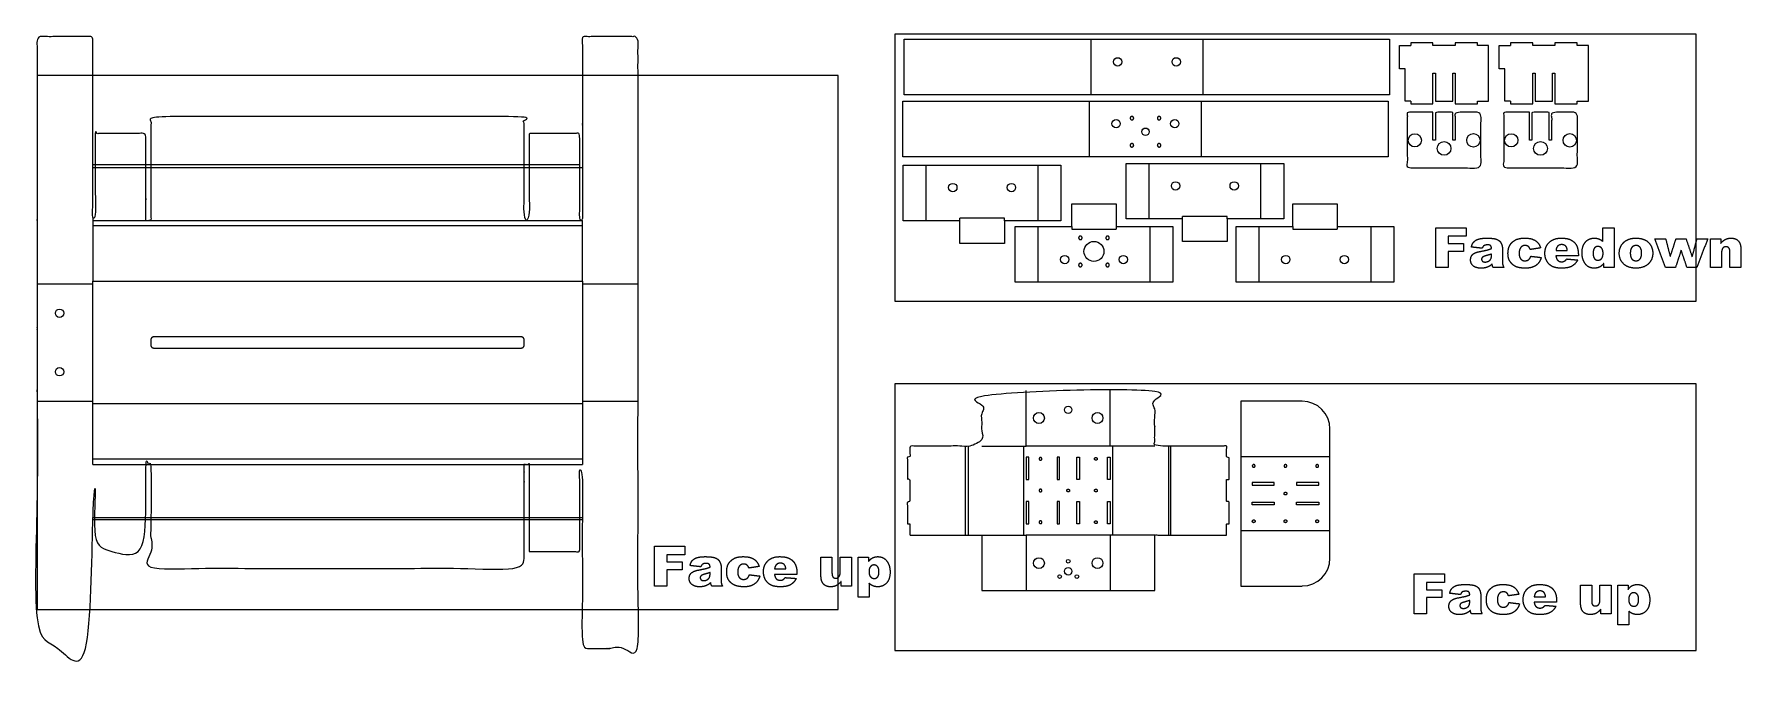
# Model space of a CAD drawing. Header units: inches. Extents: x 109 to 2057, y -749 to -20.
import ezdxf

# ---------------------------------------------------------------- set-up
doc = ezdxf.new("R2010")
doc.units = ezdxf.units.IN
doc.header["$MEASUREMENT"] = 0
for name, color, linetype, true_color in [('Cut', 5, 'Continuous', 0x0000ff), ('Default', 18, 'Continuous', 0x000000), ('Score', 1, 'Continuous', 0xff0000)]:
    doc.layers.add(name, color=color, linetype=linetype, true_color=true_color)

msp = doc.modelspace()

# ---------------------------------------------------------------- linework, layer by layer
at = {"layer": 'Cut'}
for p, q in [((176, -229.5), (176, -232.4)), ((176, -232.4), (176, -301.8)), ((734.8, -301.8), (734.8, -232.4)), ((1165.6, -232.6), (1165.6, -229.6)), ((1216.4, -232.6), (1216.4, -229.6)), ((1419.9, -230.6), (1419.9, -227.7)), ((1470.7, -230.6), (1470.7, -227.7)), ((1293.3, -239.2), (1293.3, -242.1)), ((1344.1, -239.2), (1344.1, -242.1)), ((1545.6, -239.2), (1545.6, -242.1)), ((1596.4, -239.2), (1596.4, -242.1)), ((242.4, -368.5), (242.4, -374.8)), ((665, -365.3), (245.7, -365.3)), ((668.3, -374.8), (668.3, -368.5)), ((245.7, -378), (665, -378)), ((176, -510.8), (176, -441.5)), ((734.8, -441.5), (734.8, -510.8)), ((1556.3, -438.7), (1486.4, -438.7)), ((1588, -502.2), (1588, -470.4)), ((1190.6, -489.9), (1241.4, -489.9)), ((1241.4, -502.6), (1241.4, -528)), ((1244.3, -502.6), (1241.4, -502.6)), ((1244.3, -528), (1244.3, -502.6)), ((1279.5, -502.6), (1276.6, -502.6)), ((1276.6, -502.6), (1276.6, -528)), ((1279.5, -528), (1279.5, -502.6)), ((1299.1, -502.6), (1302, -502.6)), ((1299.1, -528), (1299.1, -502.6)), ((1302, -502.6), (1302, -528)), ((1334.3, -528), (1334.3, -502.6)), ((1334.3, -502.6), (1337.2, -502.6)), ((1388, -489.9), (1337.2, -489.9)), ((1337.2, -502.6), (1337.2, -528)), ((1588, -586.3), (1588, -502.2)), ((1241.4, -528), (1244.3, -528)), ((1276.6, -528), (1279.5, -528)), ((1302, -528), (1299.1, -528)), ((1337.2, -528), (1334.3, -528)), ((1499.1, -531.5), (1499.1, -534.4)), ((1524.5, -531.5), (1499.1, -531.5)), ((1499.1, -534.4), (1524.5, -534.4)), ((1524.5, -534.4), (1524.5, -531.5)), ((1549.9, -531.5), (1549.9, -534.4)), ((1575.3, -531.5), (1549.9, -531.5)), ((1549.9, -534.4), (1575.3, -534.4)), ((1575.3, -534.4), (1575.3, -531.5)), ((1241.4, -553.4), (1241.4, -578.8)), ((1244.3, -553.4), (1241.4, -553.4)), ((1244.3, -578.8), (1244.3, -553.4)), ((1244.3, -578.8), (1244.3, -553.4)), ((1279.5, -553.4), (1276.6, -553.4)), ((1276.6, -553.4), (1276.6, -578.8)), ((1279.5, -578.8), (1279.5, -553.4)), ((1299.1, -553.4), (1302, -553.4)), ((1299.1, -578.8), (1299.1, -553.4)), ((1302, -553.4), (1302, -578.8)), ((1334.3, -578.8), (1334.3, -553.4)), ((1334.3, -553.4), (1337.2, -553.4)), ((1337.2, -553.4), (1337.2, -578.8)), ((1499.1, -554), (1524.5, -554)), ((1499.1, -556.9), (1499.1, -554)), ((1524.5, -556.9), (1499.1, -556.9)), ((1524.5, -554), (1524.5, -556.9)), ((1549.9, -554), (1575.3, -554)), ((1549.9, -556.9), (1549.9, -554)), ((1575.3, -556.9), (1549.9, -556.9)), ((1575.3, -554), (1575.3, -556.9)), ((1241.4, -578.8), (1244.3, -578.8)), ((1276.6, -578.8), (1279.5, -578.8)), ((1302, -578.8), (1299.1, -578.8)), ((1337.2, -578.8), (1334.3, -578.8)), ((1190.6, -591.5), (1241.4, -591.5)), ((1388, -591.5), (1337.2, -591.5)), ((1588, -618), (1588, -586.3)), ((1486.4, -649.8), (1556.3, -649.8))]:
    msp.add_line(p, q, dxfattribs=at)
for points in [[(1102.2, -89), (1102.2, -25.5), (1315.1, -25.5)], [(1315.1, -25.5), (1443.2, -25.5)], [(1443.2, -25.5), (1656.1, -25.5), (1656.1, -89)], [(1667.5, -59.3), (1667.5, -32.6)], [(1667.5, -32.6), (1680.2, -32.6)], [(1680.2, -29.6), (1680.2, -32.6)], [(1705.6, -29.6), (1680.2, -29.6)], [(1705.6, -32.6), (1705.6, -29.6)], [(1731, -32.6), (1705.6, -32.6)], [(1731, -29.6), (1731, -32.6)], [(1756.4, -29.6), (1731, -29.6)], [(1756.4, -32.6), (1756.4, -29.6)], [(1769.1, -32.6), (1756.4, -32.6)], [(1769.1, -96.1), (1769.1, -32.6)], [(1781.3, -59.3), (1781.3, -32.6)], [(1781.3, -32.6), (1794, -32.6)], [(1794, -29.6), (1794, -32.6)], [(1819.4, -29.6), (1794, -29.6)], [(1819.4, -32.6), (1819.4, -29.6)], [(1844.8, -32.6), (1819.4, -32.6)], [(1844.8, -29.6), (1844.8, -32.6)], [(1870.2, -29.6), (1844.8, -29.6)], [(1870.2, -32.6), (1870.2, -29.6)], [(1882.9, -32.6), (1870.2, -32.6)], [(1882.9, -96.1), (1882.9, -32.6)], [(1673.8, -96.1), (1673.8, -59.3), (1667.5, -59.3)], [(1705.6, -96.1), (1705.6, -64.3)], [(1705.6, -64.3), (1708.5, -64.3)], [(1708.5, -64.3), (1708.5, -96.1)], [(1728.1, -64.3), (1731, -64.3)], [(1728.1, -96.1), (1728.1, -64.3)], [(1731, -64.3), (1731, -96.1)], [(1787.7, -96.1), (1787.7, -59.3), (1781.3, -59.3)], [(1819.4, -96.1), (1819.4, -64.3)], [(1819.4, -64.3), (1822.3, -64.3)], [(1822.3, -64.3), (1822.3, -96.1)], [(1841.9, -64.3), (1844.8, -64.3)], [(1841.9, -96.1), (1841.9, -64.3)], [(1844.8, -64.3), (1844.8, -96.1)], [(1100.5, -159.6), (1100.5, -96.1), (1313.5, -96.1)], [(1315.1, -89), (1102.2, -89)], [(1313.5, -96.1), (1441.5, -96.1)], [(1443.2, -89), (1315.1, -89)], [(1441.5, -96.1), (1654.5, -96.1), (1654.5, -159.6)], [(1656.1, -89), (1443.2, -89)], [(1680.2, -96.1), (1673.8, -96.1)], [(1680.2, -96.1), (1680.2, -99)], [(1705.6, -99), (1705.6, -96.1)], [(1708.5, -96.1), (1728.1, -96.1)], [(1731, -96.1), (1731, -99)], [(1756.4, -96.1), (1769.1, -96.1)], [(1756.4, -99), (1756.4, -96.1)], [(1794, -96.1), (1787.7, -96.1)], [(1794, -96.1), (1794, -99)], [(1819.4, -99), (1819.4, -96.1)], [(1822.3, -96.1), (1841.9, -96.1)], [(1844.8, -96.1), (1844.8, -99)], [(1870.2, -96.1), (1882.9, -96.1)], [(1870.2, -99), (1870.2, -96.1)], [(1680.2, -99), (1705.6, -99)], [(1731, -99), (1756.4, -99)], [(1794, -99), (1819.4, -99)], [(1844.8, -99), (1870.2, -99)], [(1313.5, -159.6), (1100.5, -159.6)], [(1101.1, -232.6), (1101.1, -169.1), (1127, -169.1)], [(1127, -169.1), (1255, -169.1)], [(1255, -169.1), (1281, -169.1), (1281, -232.6)], [(1441.5, -159.6), (1313.5, -159.6)], [(1355.3, -230.6), (1355.3, -167.1), (1381.3, -167.1)], [(1381.3, -167.1), (1509.3, -167.1)], [(1654.5, -159.6), (1441.5, -159.6)], [(1509.3, -167.1), (1535.2, -167.1), (1535.2, -230.6)], [(1293.3, -239.2), (1293.3, -213.3), (1344.1, -213.3)], [(1344.1, -213.3), (1344.1, -239.2)], [(1545.6, -239.2), (1545.6, -213.3), (1596.4, -213.3)], [(1596.4, -213.3), (1596.4, -239.2)], [(1127, -232.6), (1101.1, -232.6)], [(1165.6, -232.6), (1127, -232.6)], [(1165.6, -258.5), (1165.6, -232.6)], [(1216.4, -232.6), (1216.4, -258.5), (1165.6, -258.5)], [(1255, -232.6), (1216.4, -232.6)], [(1281, -232.6), (1255, -232.6)], [(1381.3, -230.6), (1355.3, -230.6)], [(1419.9, -230.6), (1381.3, -230.6)], [(1419.9, -256.5), (1419.9, -230.6)], [(1470.7, -230.6), (1470.7, -256.5), (1419.9, -256.5)], [(1509.3, -230.6), (1470.7, -230.6)], [(1535.2, -230.6), (1509.3, -230.6)], [(1228.8, -239.2), (1254.7, -239.2)], [(1254.7, -302.7), (1228.8, -302.7), (1228.8, -239.2)], [(1254.7, -239.2), (1293.3, -239.2)], [(1344.1, -239.2), (1382.7, -239.2)], [(1408.6, -239.2), (1408.6, -302.7), (1382.7, -302.7)], [(1382.7, -239.2), (1408.6, -239.2)], [(1481.1, -239.2), (1507, -239.2)], [(1507, -302.7), (1481.1, -302.7), (1481.1, -239.2)], [(1507, -239.2), (1545.6, -239.2)], [(1596.4, -239.2), (1635, -239.2)], [(1660.9, -239.2), (1660.9, -302.7), (1635, -302.7)], [(1635, -239.2), (1660.9, -239.2)], [(1382.7, -302.7), (1254.7, -302.7)], [(1635, -302.7), (1507, -302.7)], [(1486.4, -438.7), (1486.4, -649.8)]]:
    msp.add_lwpolyline(points, dxfattribs=at)
for centre, radius in [((1345.7, -51.2), 4.76), ((1412.6, -51.2), 4.76), ((1344, -121.8), 4.76), ((1377.5, -131), 4.25), ((1410.9, -121.8), 4.76), ((1684.9, -140.8), 7.56), ((1751.7, -140.8), 7.65), ((1794.9, -140.8), 7.56), ((1861.7, -140.8), 7.65), ((1718.3, -150.1), 7.82), ((1828.3, -150.1), 7.82), ((1157.6, -194.8), 4.76), ((1224.5, -194.8), 4.76), ((1411.8, -192.8), 4.76), ((1478.7, -192.8), 4.76), ((1285.3, -277), 4.76), ((1318.7, -267.7), 11.4), ((1352.2, -277), 4.76), ((1537.6, -277), 4.76), ((1604.4, -277), 4.76), ((138.2, -338.2), 4.76), ((138.2, -405.1), 4.76), ((1289.3, -448.6), 4.25), ((1255.9, -457.9), 6.22), ((1322.7, -457.9), 6.22), ((1255.9, -623.6), 6.22), ((1289.3, -621.5), 2.1), ((1322.7, -623.6), 6.22), ((1279.5, -639), 2.1), ((1289.3, -632.9), 4.25), ((1299.2, -639), 2.1)]:
    msp.add_circle(centre, radius, dxfattribs=at)
for centre, start, end in [((1556.3, -470.4), 360, 90), ((1556.3, -618), 270, 0)]:
    msp.add_arc(centre, 31.7, start, end, dxfattribs=at)
for points, knots in [([(674.2, -610.3), (674.2, -560.5), (674.2, -510.8), (671.3, -510.8), (668.3, -510.8), (668.3, -570.2), (668.3, -629.6), (455.4, -629.6), (242.4, -629.6), (242.4, -570.2), (242.4, -510.8), (239.5, -510.8), (236.5, -510.8), (236.5, -560.5), (236.5, -610.3), (207.7, -610.3), (178.9, -610.3), (178.9, -560.5), (178.9, -510.8), (177.4, -510.8), (176, -510.8), (176, -615.9), (176, -720.9), (144.2, -720.9), (112.5, -720.9), (112.5, -581.2), (112.5, -441.5), (112.5, -371.6), (112.5, -301.8), (112.5, -162.1), (112.5, -22.4), (144.2, -22.4), (176, -22.4), (176, -127.4), (176, -232.4), (177.4, -232.4), (178.9, -232.4), (178.9, -182.7), (178.9, -133), (207.7, -133), (236.5, -133), (236.5, -182.7), (236.5, -232.4), (239.5, -232.4), (242.4, -232.4), (242.4, -173.1), (242.4, -113.7), (455.4, -113.7), (668.3, -113.7), (668.3, -173.1), (668.3, -232.4), (671.3, -232.4), (674.2, -232.4), (674.2, -182.7), (674.2, -133), (703, -133), (731.8, -133), (731.8, -182.7), (731.8, -232.4), (733.3, -232.4), (734.8, -232.4), (734.8, -127.4), (734.8, -22.4), (766.5, -22.4), (798.3, -22.4), (798.3, -162.1), (798.3, -301.8), (798.3, -371.6), (798.3, -441.5), (798.3, -581.2), (798.3, -720.9), (766.5, -720.9), (734.8, -720.9), (734.8, -615.9), (734.8, -510.8), (733.3, -510.8), (731.8, -510.8), (731.8, -560.5), (731.8, -610.3), (703, -610.3), (674.2, -610.3)], [-1.791232, -1.791232, -1.791232, -1, -1, 0, 0, 0.975992, 0.975992, 1.962462, 1.962462, 2.938454, 2.938454, 3.938454, 3.938454, 4.729686, 4.729686, 5.681468, 5.681468, 6.681468, 6.681468, 6.686695, 6.686695, 7.221695, 7.221695, 8.221695, 8.221695, 9.221695, 9.221695, 14.721695, 14.721695, 25.721695, 25.721695, 28.221695, 28.221695, 34.106695, 34.106695, 34.221695, 34.221695, 35.626695, 35.626695, 37.896695, 37.896695, 41.686695, 41.686695, 41.916695, 41.916695, 46.591695, 46.591695, 47.578165, 47.578165, 52.253165, 52.253165, 52.483165, 52.483165, 56.273165, 56.273165, 58.543165, 58.543165, 59.833165, 59.833165, 59.948165, 59.948165, 65.718165, 65.718165, 68.218165, 68.218165, 79.218165, 79.218165, 84.718165, 84.718165, 85.718165, 85.718165, 86.718165, 86.718165, 87.253165, 87.253165, 87.258393, 87.258393, 88.258393, 88.258393, 89.210175, 89.210175, 89.210175]), ([(1705.6, -108.8), (1705.6, -124.6), (1705.6, -140.5), (1707.1, -140.5), (1708.5, -140.5), (1708.5, -124.6), (1708.5, -108.8), (1718.3, -108.8), (1728.1, -108.8), (1728.1, -124.6), (1728.1, -140.5), (1729.5, -140.5), (1731, -140.5), (1731, -124.6), (1731, -108.8), (1747.1, -108.8), (1760.3, -108.8), (1760.3, -140.5), (1760.3, -172.3), (1718.3, -172.3), (1676.3, -172.3), (1676.3, -140.5), (1676.3, -108.8), (1689.5, -108.8), (1705.6, -108.8)], [-2.632626, -2.632626, -2.632626, -1.632626, -1.632626, -0.632626, -0.632626, 0.367374, 0.367374, 0.571618, 0.571618, 1.571618, 1.571618, 2.571618, 2.571618, 3.571618, 3.571618, 3.938992, 3.938992, 4.938992, 4.938992, 5.938992, 5.938992, 6.938992, 6.938992, 7.306366, 7.306366, 7.306366]), ([(1815.6, -108.8), (1815.6, -124.6), (1815.6, -140.5), (1817.1, -140.5), (1818.5, -140.5), (1818.5, -124.6), (1818.5, -108.8), (1828.3, -108.8), (1838.1, -108.8), (1838.1, -124.6), (1838.1, -140.5), (1839.6, -140.5), (1841, -140.5), (1841, -124.6), (1841, -108.8), (1857.1, -108.8), (1870.4, -108.8), (1870.4, -140.5), (1870.4, -172.3), (1828.3, -172.3), (1786.3, -172.3), (1786.3, -140.5), (1786.3, -108.8), (1799.5, -108.8), (1815.6, -108.8)], [-2.632626, -2.632626, -2.632626, -1.632626, -1.632626, -0.632626, -0.632626, 0.367374, 0.367374, 0.571618, 0.571618, 1.571618, 1.571618, 2.571618, 2.571618, 3.571618, 3.571618, 3.938992, 3.938992, 4.938992, 4.938992, 5.938992, 5.938992, 6.938992, 6.938992, 7.306366, 7.306366, 7.306366]), ([(1388, -655), (1362.6, -655), (1337.2, -655), (1289.3, -655), (1241.4, -655), (1216, -655), (1190.6, -655), (1190.6, -623.3), (1190.6, -591.5), (1182.8, -591.5), (1175, -591.5), (1173.5, -591.5), (1172.1, -591.5), (1140.3, -591.5), (1108.6, -591.5), (1108.6, -585.2), (1108.6, -578.8), (1107.1, -578.8), (1105.7, -578.8), (1105.7, -566.1), (1105.7, -553.4), (1107.1, -553.4), (1108.6, -553.4), (1108.6, -540.7), (1108.6, -528), (1107.1, -528), (1105.7, -528), (1105.7, -515.3), (1105.7, -502.6), (1107.1, -502.6), (1108.6, -502.6), (1108.6, -496.3), (1108.6, -489.9), (1140.3, -489.9), (1172.1, -489.9), (1173.5, -489.9), (1175, -489.9), (1182.8, -489.9), (1190.6, -489.9), (1190.6, -458.2), (1190.6, -426.4), (1286.4, -426.4), (1382.1, -426.4), (1385.1, -426.4), (1388, -426.4), (1388, -458.2), (1388, -489.9), (1395.8, -489.9), (1403.6, -489.9), (1405.1, -489.9), (1406.5, -489.9), (1438.3, -489.9), (1470, -489.9), (1470, -496.3), (1470, -502.6), (1471.5, -502.6), (1472.9, -502.6), (1472.9, -515.3), (1472.9, -528), (1471.5, -528), (1470, -528), (1470, -540.7), (1470, -553.4), (1471.5, -553.4), (1472.9, -553.4), (1472.9, -566.1), (1472.9, -578.8), (1471.5, -578.8), (1470, -578.8), (1470, -585.2), (1470, -591.5), (1438.3, -591.5), (1406.5, -591.5), (1405.1, -591.5), (1403.6, -591.5), (1395.8, -591.5), (1388, -591.5), (1388, -623.3), (1388, -655)], [30.3, 30.3, 30.3, 32.8, 32.8, 36.57, 36.57, 39.07, 39.07, 41.57, 41.57, 41.685, 41.685, 41.8, 41.8, 44.3, 44.3, 44.8, 44.8, 44.915, 44.915, 45.915, 45.915, 46.03, 46.03, 47.03, 47.03, 47.145, 47.145, 48.145, 48.145, 48.26, 48.26, 48.76, 48.76, 51.26, 51.26, 51.375, 51.375, 51.49, 51.49, 53.99, 53.99, 54.22, 54.22, 54.45, 54.45, 56.95, 56.95, 57.065, 57.065, 57.18, 57.18, 59.68, 59.68, 60.18, 60.18, 60.295, 60.295, 61.295, 61.295, 61.41, 61.41, 62.41, 62.41, 62.525, 62.525, 63.525, 63.525, 63.64, 63.64, 64.14, 64.14, 66.64, 66.64, 66.755, 66.755, 66.87, 66.87, 69.37, 69.37, 69.37])]:
    msp.add_open_spline(points, degree=2, knots=knots, dxfattribs=at)
for points, knots in [([(1362, -113.5), (1364, -113.5), (1364, -115.5), (1364, -117.5), (1362, -117.5), (1360, -117.5), (1360, -115.5), (1360, -113.5), (1362, -113.5)], [0, 0, 0, 0.1236848, 0.1236848, 0.2473695, 0.2473695, 0.3710543, 0.3710543, 0.494739, 0.494739, 0.494739]), ([(1393, -113.5), (1395, -113.5), (1395, -115.5), (1395, -117.5), (1393, -117.5), (1391, -117.5), (1391, -115.5), (1391, -113.5), (1393, -113.5)], [0, 0, 0, 0.1236848, 0.1236848, 0.2473695, 0.2473695, 0.3710543, 0.3710543, 0.494739, 0.494739, 0.494739]), ([(1362, -144.5), (1364, -144.5), (1364, -146.5), (1364, -148.5), (1362, -148.5), (1360, -148.5), (1360, -146.5), (1360, -144.5), (1362, -144.5)], [0, 0, 0, 0.1236848, 0.1236848, 0.2473695, 0.2473695, 0.3710543, 0.3710543, 0.494739, 0.494739, 0.494739]), ([(1393, -144.5), (1395, -144.5), (1395, -146.5), (1395, -148.5), (1393, -148.5), (1391, -148.5), (1391, -146.5), (1391, -144.5), (1393, -144.5)], [0, 0, 0, 0.1236848, 0.1236848, 0.2473695, 0.2473695, 0.3710543, 0.3710543, 0.494739, 0.494739, 0.494739]), ([(1303.2, -254.2), (1301.2, -254.2), (1301.2, -252.2), (1301.2, -250.2), (1303.2, -250.2), (1305.2, -250.2), (1305.2, -252.2), (1305.2, -254.2), (1303.2, -254.2)], [0, 0, 0, 0.1236848, 0.1236848, 0.2473695, 0.2473695, 0.3710543, 0.3710543, 0.494739, 0.494739, 0.494739]), ([(1334.2, -254.2), (1332.2, -254.2), (1332.2, -252.2), (1332.2, -250.2), (1334.2, -250.2), (1336.2, -250.2), (1336.2, -252.2), (1336.2, -254.2), (1334.2, -254.2)], [0, 0, 0, 0.1236848, 0.1236848, 0.2473695, 0.2473695, 0.3710543, 0.3710543, 0.494739, 0.494739, 0.494739]), ([(1303.2, -285.2), (1301.2, -285.2), (1301.2, -283.2), (1301.2, -281.2), (1303.2, -281.2), (1305.2, -281.2), (1305.2, -283.2), (1305.2, -285.2), (1303.2, -285.2)], [0, 0, 0, 0.1236848, 0.1236848, 0.2473695, 0.2473695, 0.3710543, 0.3710543, 0.494739, 0.494739, 0.494739]), ([(1334.2, -285.2), (1332.2, -285.2), (1332.2, -283.2), (1332.2, -281.2), (1334.2, -281.2), (1336.2, -281.2), (1336.2, -283.2), (1336.2, -285.2), (1334.2, -285.2)], [0, 0, 0, 0.1236848, 0.1236848, 0.2473695, 0.2473695, 0.3710543, 0.3710543, 0.494739, 0.494739, 0.494739]), ([(1259.3, -504.5), (1259.3, -506.1), (1257.7, -506.1), (1256.1, -506.1), (1256.1, -504.5), (1256.1, -503), (1257.7, -503), (1259.3, -503), (1259.3, -504.5)], [-0.3926991, -0.3926991, -0.3926991, -0.2945243, -0.2945243, -0.1963495, -0.1963495, -0.0981748, -0.0981748, 0, 0, 0]), ([(1319.3, -504.5), (1319.3, -506.1), (1320.9, -506.1), (1322.5, -506.1), (1322.5, -504.5), (1322.5, -503), (1320.9, -503), (1319.3, -503), (1319.3, -504.5)], [-0.3926991, -0.3926991, -0.3926991, -0.2945243, -0.2945243, -0.1963495, -0.1963495, -0.0981748, -0.0981748, 0, 0, 0]), ([(1501, -514.2), (1499.4, -514.2), (1499.4, -512.6), (1499.4, -511.1), (1501, -511.1), (1502.6, -511.1), (1502.6, -512.6), (1502.6, -514.2), (1501, -514.2)], [-0.3926991, -0.3926991, -0.3926991, -0.2945243, -0.2945243, -0.1963495, -0.1963495, -0.0981748, -0.0981748, 0, 0, 0]), ([(1537.2, -514.2), (1535.6, -514.2), (1535.6, -512.6), (1535.6, -511.1), (1537.2, -511.1), (1538.8, -511.1), (1538.8, -512.6), (1538.8, -514.2), (1537.2, -514.2)], [-0.3926991, -0.3926991, -0.3926991, -0.2945243, -0.2945243, -0.1963495, -0.1963495, -0.0981748, -0.0981748, 0, 0, 0]), ([(1573.4, -514.2), (1571.8, -514.2), (1571.8, -512.6), (1571.8, -511.1), (1573.4, -511.1), (1575, -511.1), (1575, -512.6), (1575, -514.2), (1573.4, -514.2)], [-0.3926991, -0.3926991, -0.3926991, -0.2945243, -0.2945243, -0.1963495, -0.1963495, -0.0981748, -0.0981748, 0, 0, 0]), ([(1259.3, -540.7), (1259.3, -542.3), (1257.7, -542.3), (1256.1, -542.3), (1256.1, -540.7), (1256.1, -539.1), (1257.7, -539.1), (1259.3, -539.1), (1259.3, -540.7)], [-0.3926991, -0.3926991, -0.3926991, -0.2945243, -0.2945243, -0.1963495, -0.1963495, -0.0981748, -0.0981748, 0, 0, 0]), ([(1287.7, -540.7), (1287.7, -542.3), (1289.3, -542.3), (1290.9, -542.3), (1290.9, -540.7), (1290.9, -539.1), (1289.3, -539.1), (1287.7, -539.1), (1287.7, -540.7)], [-0.3926991, -0.3926991, -0.3926991, -0.2945243, -0.2945243, -0.1963495, -0.1963495, -0.0981748, -0.0981748, 0, 0, 0]), ([(1319.3, -540.7), (1319.3, -542.3), (1320.9, -542.3), (1322.5, -542.3), (1322.5, -540.7), (1322.5, -539.1), (1320.9, -539.1), (1319.3, -539.1), (1319.3, -540.7)], [-0.3926991, -0.3926991, -0.3926991, -0.2945243, -0.2945243, -0.1963495, -0.1963495, -0.0981748, -0.0981748, 0, 0, 0]), ([(1537.2, -542.6), (1535.6, -542.6), (1535.6, -544.2), (1535.6, -545.8), (1537.2, -545.8), (1538.8, -545.8), (1538.8, -544.2), (1538.8, -542.6), (1537.2, -542.6)], [-0.3926991, -0.3926991, -0.3926991, -0.2945243, -0.2945243, -0.1963495, -0.1963495, -0.0981748, -0.0981748, 0, 0, 0]), ([(1259.3, -576.9), (1259.3, -578.5), (1257.7, -578.5), (1256.1, -578.5), (1256.1, -576.9), (1256.1, -575.3), (1257.7, -575.3), (1259.3, -575.3), (1259.3, -576.9)], [-0.3926991, -0.3926991, -0.3926991, -0.2945243, -0.2945243, -0.1963495, -0.1963495, -0.0981748, -0.0981748, 0, 0, 0]), ([(1319.3, -576.9), (1319.3, -578.5), (1320.9, -578.5), (1322.5, -578.5), (1322.5, -576.9), (1322.5, -575.3), (1320.9, -575.3), (1319.3, -575.3), (1319.3, -576.9)], [-0.3926991, -0.3926991, -0.3926991, -0.2945243, -0.2945243, -0.1963495, -0.1963495, -0.0981748, -0.0981748, 0, 0, 0]), ([(1501, -574.2), (1499.4, -574.2), (1499.4, -575.8), (1499.4, -577.4), (1501, -577.4), (1502.6, -577.4), (1502.6, -575.8), (1502.6, -574.2), (1501, -574.2)], [-0.3926991, -0.3926991, -0.3926991, -0.2945243, -0.2945243, -0.1963495, -0.1963495, -0.0981748, -0.0981748, 0, 0, 0]), ([(1537.2, -574.2), (1535.6, -574.2), (1535.6, -575.8), (1535.6, -577.4), (1537.2, -577.4), (1538.8, -577.4), (1538.8, -575.8), (1538.8, -574.2), (1537.2, -574.2)], [-0.3926991, -0.3926991, -0.3926991, -0.2945243, -0.2945243, -0.1963495, -0.1963495, -0.0981748, -0.0981748, 0, 0, 0]), ([(1573.4, -574.2), (1571.8, -574.2), (1571.8, -575.8), (1571.8, -577.4), (1573.4, -577.4), (1575, -577.4), (1575, -575.8), (1575, -574.2), (1573.4, -574.2)], [-0.3926991, -0.3926991, -0.3926991, -0.2945243, -0.2945243, -0.1963495, -0.1963495, -0.0981748, -0.0981748, 0, 0, 0])]:
    msp.add_rational_spline(points, [1, 0.707106781187, 1, 0.707106781187, 1, 0.707106781187, 1, 0.707106781187, 1], degree=2, knots=knots, dxfattribs=at)
for points in [[(245.7, -365.3), (242.4, -365.3), (242.4, -368.5)], [(668.3, -368.5), (668.3, -365.3), (665, -365.3)], [(242.4, -374.8), (242.4, -378), (245.7, -378)], [(665, -378), (668.3, -378), (668.3, -374.8)]]:
    msp.add_rational_spline(points, [1, 0.707106781187, 1], degree=2, dxfattribs=at)
at = {"layer": 'Default'}
for points in [[(1091.6, -324.3), (2006, -324.3), (2006, -19.5), (1091.6, -19.5)], [(112.5, -676.4), (1026.9, -676.4), (1026.9, -66.8), (112.5, -66.8)], [(1091.6, -723.5), (2006, -723.5), (2006, -418.7), (1091.6, -418.7)]]:
    msp.add_lwpolyline(points, close=True, dxfattribs=at)
for points in [[(1708.9, -240.6), (1726.2, -240.6), (1743.6, -240.6)], [(1708.9, -286.1), (1708.9, -263.4), (1708.9, -240.6)], [(1743.6, -250.4), (1733.2, -250.4), (1722.9, -250.4)], [(1722.9, -250.4), (1722.9, -254.4), (1722.9, -258.5)], [(1743.6, -240.6), (1743.6, -245.5), (1743.6, -250.4)], [(1755.2, -254.5), (1757, -253.6), (1760, -253)], [(1760, -253), (1763, -252.5), (1766.6, -252.5)], [(1766.6, -252.5), (1772.3, -252.5), (1775.7, -253.1)], [(1775.7, -253.1), (1779.2, -253.8), (1781.5, -255.8)], [(1800.9, -254), (1804.6, -252.5), (1810.3, -252.5)], [(1810.3, -252.5), (1818.3, -252.5), (1822.5, -255.4)], [(1838.3, -257.3), (1843.2, -252.5), (1852, -252.5)], [(1852, -252.5), (1859, -252.5), (1863.1, -254.6)], [(1879.7, -256.8), (1883.7, -252.5), (1889.8, -252.5)], [(1889.8, -252.5), (1892.8, -252.5), (1895.3, -253.5)], [(1899.6, -256.5), (1899.6, -248.5), (1899.6, -240.6)], [(1899.6, -240.6), (1905.9, -240.6), (1912.2, -240.6)], [(1912.2, -240.6), (1912.2, -263.4), (1912.2, -286.1)], [(1923.3, -257.4), (1928.4, -252.5), (1937.2, -252.5)], [(1937.2, -252.5), (1947.2, -252.5), (1952.3, -258.2)], [(1958.8, -253.2), (1964.9, -253.2), (1971.1, -253.2)], [(1971, -286.1), (1964.9, -269.7), (1958.8, -253.2)], [(1971.1, -253.2), (1973.7, -263.4), (1976.4, -273.6)], [(1976.4, -273.6), (1979.7, -263.4), (1983, -253.2)], [(1983, -253.2), (1988.7, -253.2), (1994.4, -253.2)], [(1994.4, -253.2), (1997.9, -263.6), (2001.4, -274)], [(2001.4, -274), (2004.2, -263.6), (2006.9, -253.2)], [(2006.9, -253.2), (2013, -253.2), (2019.1, -253.2)], [(2019.1, -253.2), (2013, -269.7), (2006.9, -286.1)], [(2022.3, -253.2), (2028.1, -253.2), (2034, -253.2)], [(2022.3, -286.1), (2022.3, -269.7), (2022.3, -253.2)], [(2034, -253.2), (2034, -255.9), (2034, -258.5)], [(2039.3, -253.9), (2042, -252.5), (2045.9, -252.5)], [(2045.9, -252.5), (2051.1, -252.5), (2054, -255.6)], [(1722.9, -258.5), (1731.7, -258.5), (1740.4, -258.5)], [(1740.4, -267.6), (1731.7, -267.6), (1722.9, -267.6)], [(1722.9, -267.6), (1722.9, -276.9), (1722.9, -286.1)], [(1740.4, -258.5), (1740.4, -263), (1740.4, -267.6)], [(1748.5, -277.5), (1748.5, -273.8), (1750.7, -271.4)], [(1749.5, -262.7), (1750.2, -259.5), (1751.5, -257.7)], [(1761.8, -264.1), (1755.7, -263.4), (1749.5, -262.7)], [(1750.7, -271.4), (1752.9, -269), (1758.7, -267.9)], [(1751.5, -257.7), (1752.8, -255.9), (1755.2, -254.5)], [(1758.7, -267.9), (1765.8, -266.5), (1767.9, -265.9)], [(1763.7, -261.2), (1762.5, -261.9), (1761.8, -264.1)], [(1767, -272.3), (1763.2, -273.3), (1762.1, -274.3)], [(1768.2, -260.2), (1765.2, -260.2), (1763.7, -261.2)], [(1772.3, -270.7), (1769.7, -271.6), (1767, -272.3)], [(1767.9, -265.9), (1770, -265.3), (1772.3, -264.4)], [(1771.4, -261.1), (1770.5, -260.2), (1768.2, -260.2)], [(1772.3, -264.4), (1772.3, -262.1), (1771.4, -261.1)], [(1771.6, -276.4), (1772.3, -275), (1772.3, -272.7)], [(1772.3, -272.7), (1772.3, -271.7), (1772.3, -270.7)], [(1781.5, -255.8), (1783.1, -257.2), (1784, -259.7)], [(1784, -259.7), (1784.9, -262.3), (1784.9, -264.6)], [(1784.9, -264.6), (1784.9, -271.9), (1784.9, -279.1)], [(1791.2, -269.8), (1791.2, -264.7), (1793, -261.4)], [(1792.7, -277.6), (1791.2, -274.7), (1791.2, -269.8)], [(1793, -261.4), (1794.2, -258.9), (1796.4, -256.9)], [(1796.4, -256.9), (1798.6, -255), (1800.9, -254)], [(1805.8, -263.2), (1803.9, -265.5), (1803.9, -270.1)], [(1803.9, -270.1), (1803.9, -274.2), (1805.8, -276.3)], [(1810.7, -260.9), (1807.6, -260.9), (1805.8, -263.2)], [(1814.5, -262.1), (1813.1, -260.9), (1810.7, -260.9)], [(1816.5, -265.5), (1815.9, -263.2), (1814.5, -262.1)], [(1828.4, -263.7), (1822.4, -264.6), (1816.5, -265.5)], [(1822.5, -255.4), (1826.7, -258.2), (1828.4, -263.7)], [(1833.3, -269.7), (1833.3, -262), (1838.3, -257.3)], [(1835.8, -279.2), (1833.3, -275.1), (1833.3, -269.7)], [(1847.5, -262.2), (1846.3, -263.6), (1846, -266.5)], [(1846, -266.5), (1852.4, -266.5), (1858.9, -266.5)], [(1852.5, -259.9), (1849.4, -259.9), (1847.5, -262.2)], [(1856.9, -261.4), (1855.2, -259.9), (1852.5, -259.9)], [(1858.9, -266.5), (1858.5, -262.9), (1856.9, -261.4)], [(1863.1, -254.6), (1867.2, -256.8), (1869.4, -260.8)], [(1869.4, -260.8), (1871.5, -264.9), (1871.5, -271.4)], [(1871.5, -271.4), (1871.5, -272.1), (1871.5, -272.8)], [(1875.7, -269.3), (1875.7, -261.2), (1879.7, -256.8)], [(1879.3, -281.7), (1875.7, -276.6), (1875.7, -269.3)], [(1889.9, -263.8), (1888.4, -265.6), (1888.4, -269.9)], [(1888.4, -269.9), (1888.4, -274), (1889.9, -275.9)], [(1893.7, -262), (1891.4, -262), (1889.9, -263.8)], [(1898, -263.9), (1896.3, -262), (1893.7, -262)], [(1895.3, -253.5), (1897.7, -254.5), (1899.6, -256.5)], [(1899.7, -269.7), (1899.7, -265.8), (1898, -263.9)], [(1898, -275.8), (1899.7, -273.9), (1899.7, -269.7)], [(1918.2, -269.8), (1918.2, -262.2), (1923.3, -257.4)], [(1924.2, -282.8), (1918.2, -277.8), (1918.2, -269.8)], [(1932.6, -263.1), (1930.8, -265.2), (1930.8, -269.7)], [(1930.8, -269.7), (1930.8, -274.1), (1932.6, -276.3)], [(1937.4, -260.9), (1934.5, -260.9), (1932.6, -263.1)], [(1941.9, -263), (1940.1, -260.9), (1937.4, -260.9)], [(1943.7, -269.5), (1943.7, -265.2), (1941.9, -263)], [(1941.9, -276.3), (1943.7, -274.2), (1943.7, -269.5)], [(1956.4, -269.6), (1956.4, -277.2), (1951.3, -282)], [(1952.3, -258.2), (1956.4, -262.8), (1956.4, -269.6)], [(1988.8, -266.3), (1985.6, -276.2), (1982.3, -286.1)], [(1995.5, -286.1), (1992.2, -276.2), (1988.8, -266.3)], [(2034, -258.5), (2036.6, -255.3), (2039.3, -253.9)], [(2036.3, -264), (2034.9, -265.8), (2034.9, -270.3)], [(2034.9, -270.3), (2034.9, -278.2), (2034.9, -286.1)], [(2040, -262.3), (2037.7, -262.3), (2036.3, -264)], [(2043.2, -263.6), (2042.1, -262.3), (2040, -262.3)], [(2044.4, -268), (2044.4, -264.9), (2043.2, -263.6)], [(2044.4, -286.1), (2044.4, -277.1), (2044.4, -268)], [(2054, -255.6), (2057, -258.7), (2057, -265.2)], [(2057, -265.2), (2057, -275.7), (2057, -286.1)], [(1722.9, -286.1), (1715.9, -286.1), (1708.9, -286.1)], [(1751.5, -284.2), (1748.5, -281.5), (1748.5, -277.5)], [(1760.4, -286.8), (1754.6, -286.8), (1751.5, -284.2)], [(1768.1, -285.5), (1764.8, -286.8), (1760.4, -286.8)], [(1762.1, -274.3), (1761.1, -275.3), (1761.1, -276.5)], [(1761.1, -276.5), (1761.1, -278), (1762.1, -278.9)], [(1762.1, -278.9), (1763.2, -279.8), (1765.1, -279.8)], [(1765.1, -279.8), (1767.2, -279.8), (1769, -278.8)], [(1773, -282.1), (1770.6, -284.5), (1768.1, -285.5)], [(1769, -278.8), (1770.8, -277.8), (1771.6, -276.4)], [(1773.5, -284.2), (1773.3, -283.5), (1773, -282.1)], [(1774.4, -286.1), (1773.7, -284.9), (1773.5, -284.2)], [(1786.5, -286.1), (1780.5, -286.1), (1774.4, -286.1)], [(1784.9, -279.1), (1784.9, -281.5), (1785.2, -282.8)], [(1785.2, -282.8), (1785.5, -284.1), (1786.5, -286.1)], [(1796.6, -282.7), (1794.1, -280.5), (1792.7, -277.6)], [(1802.5, -285.9), (1799.1, -284.9), (1796.6, -282.7)], [(1811.2, -286.8), (1806, -286.8), (1802.5, -285.9)], [(1805.8, -276.3), (1807.7, -278.4), (1810.6, -278.4)], [(1810.6, -278.4), (1813, -278.4), (1814.7, -277.1)], [(1820.1, -285.3), (1816.6, -286.8), (1811.2, -286.8)], [(1814.7, -277.1), (1816.4, -275.9), (1817.2, -273.2)], [(1817.2, -273.2), (1823.2, -273.9), (1829.1, -274.6)], [(1825.9, -281.1), (1823.6, -283.8), (1820.1, -285.3)], [(1829.1, -274.6), (1828.1, -278.3), (1825.9, -281.1)], [(1842, -285), (1838.3, -283.2), (1835.8, -279.2)], [(1852.3, -286.8), (1845.8, -286.8), (1842, -285)], [(1871.5, -272.8), (1858.7, -272.8), (1845.9, -272.8)], [(1845.9, -272.8), (1846.3, -275.9), (1847.6, -277.4)], [(1847.6, -277.4), (1849.4, -279.5), (1852.4, -279.5)], [(1863.9, -284.6), (1859.9, -286.8), (1852.3, -286.8)], [(1852.4, -279.5), (1854.3, -279.5), (1856, -278.5)], [(1856, -278.5), (1857, -277.9), (1858.2, -276.3)], [(1858.2, -276.3), (1864.5, -276.9), (1870.8, -277.4)], [(1870.8, -277.4), (1868, -282.4), (1863.9, -284.6)], [(1889.7, -286.8), (1882.9, -286.8), (1879.3, -281.7)], [(1895.9, -285.4), (1893.1, -286.8), (1889.7, -286.8)], [(1889.9, -275.9), (1891.5, -277.7), (1893.8, -277.7)], [(1893.8, -277.7), (1896.3, -277.7), (1898, -275.8)], [(1900.5, -281.3), (1898, -284.4), (1895.9, -285.4)], [(1900.5, -286.1), (1900.5, -283.7), (1900.5, -281.3)], [(1912.2, -286.1), (1906.3, -286.1), (1900.5, -286.1)], [(1937.2, -286.8), (1929.2, -286.8), (1924.2, -282.8)], [(1932.6, -276.3), (1934.5, -278.4), (1937.3, -278.4)], [(1951.3, -282), (1946.2, -286.8), (1937.2, -286.8)], [(1937.3, -278.4), (1940.1, -278.4), (1941.9, -276.3)], [(1982.3, -286.1), (1976.7, -286.1), (1971, -286.1)], [(2006.9, -286.1), (2001.2, -286.1), (1995.5, -286.1)], [(2034.9, -286.1), (2028.6, -286.1), (2022.3, -286.1)], [(2057, -286.1), (2050.7, -286.1), (2044.4, -286.1)], [(817.1, -604.3), (834.4, -604.3), (851.8, -604.3)], [(817.1, -649.9), (817.1, -627.1), (817.1, -604.3)], [(851.8, -614.1), (841.4, -614.1), (831.1, -614.1)], [(831.1, -614.1), (831.1, -618.1), (831.1, -622.2)], [(831.1, -622.2), (839.9, -622.2), (848.6, -622.2)], [(848.6, -622.2), (848.6, -626.7), (848.6, -631.3)], [(851.8, -604.3), (851.8, -609.2), (851.8, -614.1)], [(857.7, -626.4), (858.4, -623.2), (859.7, -621.4)], [(859.7, -621.4), (861, -619.6), (863.4, -618.2)], [(863.4, -618.2), (865.2, -617.3), (868.2, -616.7)], [(868.2, -616.7), (871.3, -616.2), (874.8, -616.2)], [(874.8, -616.2), (880.5, -616.2), (883.9, -616.9)], [(883.9, -616.9), (887.4, -617.5), (889.7, -619.5)], [(889.7, -619.5), (891.3, -620.9), (892.2, -623.5)], [(901.2, -625.1), (902.4, -622.6), (904.6, -620.7)], [(904.6, -620.7), (906.8, -618.7), (909.1, -617.7)], [(909.1, -617.7), (912.8, -616.2), (918.5, -616.2)], [(918.5, -616.2), (926.5, -616.2), (930.7, -619.1)], [(930.7, -619.1), (934.9, -621.9), (936.6, -627.4)], [(941.5, -633.5), (941.5, -625.7), (946.5, -621)], [(946.5, -621), (951.4, -616.2), (960.2, -616.2)], [(960.2, -616.2), (967.3, -616.2), (971.4, -618.4)], [(971.4, -618.4), (975.5, -620.5), (977.6, -624.6)], [(1007.1, -637.9), (1007.1, -627.4), (1007.1, -616.9)], [(1007.1, -616.9), (1013.4, -616.9), (1019.7, -616.9)], [(1019.7, -616.9), (1019.7, -626), (1019.7, -635)], [(1029.2, -632.8), (1029.2, -624.8), (1029.2, -616.9)], [(1029.2, -616.9), (1035.5, -616.9), (1041.8, -616.9)], [(1041.8, -616.9), (1041.8, -633.4), (1041.8, -649.9)], [(1049.5, -616.9), (1055.3, -616.9), (1061.2, -616.9)], [(1049.5, -662.5), (1049.5, -639.7), (1049.5, -616.9)], [(1061.2, -616.9), (1061.2, -619.4), (1061.2, -621.9)], [(1061.2, -621.9), (1063.7, -618.8), (1065.8, -617.7)], [(1065.8, -617.7), (1068.6, -616.2), (1071.9, -616.2)], [(1071.9, -616.2), (1078.6, -616.2), (1082.3, -621.3)], [(1082.3, -621.3), (1086, -626.3), (1086, -633.7)], [(848.6, -631.3), (839.9, -631.3), (831.1, -631.3)], [(831.1, -631.3), (831.1, -640.6), (831.1, -649.9)], [(856.7, -641.2), (856.7, -637.5), (858.9, -635.1)], [(859.7, -647.9), (856.7, -645.2), (856.7, -641.2)], [(870, -627.8), (863.9, -627.1), (857.7, -626.4)], [(858.9, -635.1), (861.1, -632.8), (866.9, -631.6)], [(866.9, -631.6), (874, -630.2), (876.1, -629.6)], [(870.4, -638), (869.3, -639), (869.3, -640.3)], [(869.3, -640.3), (869.3, -641.7), (870.3, -642.6)], [(871.9, -624.9), (870.7, -625.7), (870, -627.8)], [(870.3, -642.6), (871.4, -643.6), (873.4, -643.6)], [(875.2, -636), (871.4, -637), (870.4, -638)], [(876.4, -623.9), (873.4, -623.9), (871.9, -624.9)], [(873.4, -643.6), (875.4, -643.6), (877.2, -642.6)], [(880.5, -634.4), (878, -635.3), (875.2, -636)], [(876.1, -629.6), (878.2, -629.1), (880.5, -628.1)], [(879.6, -624.9), (878.7, -623.9), (876.4, -623.9)], [(877.2, -642.6), (879, -641.6), (879.8, -640.1)], [(880.5, -628.1), (880.5, -625.8), (879.6, -624.9)], [(879.8, -640.1), (880.5, -638.7), (880.5, -636.4)], [(880.5, -636.4), (880.5, -635.4), (880.5, -634.4)], [(892.2, -623.5), (893.2, -626), (893.2, -628.3)], [(893.2, -628.3), (893.2, -635.6), (893.2, -642.9)], [(899.5, -633.5), (899.5, -628.5), (901.2, -625.1)], [(900.9, -641.3), (899.5, -638.4), (899.5, -633.5)], [(904.8, -646.4), (902.3, -644.3), (900.9, -641.3)], [(914, -626.9), (912.1, -629.2), (912.1, -633.8)], [(912.1, -633.8), (912.1, -637.9), (914, -640)], [(918.9, -624.6), (915.8, -624.6), (914, -626.9)], [(914, -640), (915.9, -642.2), (918.8, -642.2)], [(918.8, -642.2), (921.2, -642.2), (922.9, -640.9)], [(922.7, -625.8), (921.3, -624.6), (918.9, -624.6)], [(924.7, -629.2), (924.2, -626.9), (922.7, -625.8)], [(922.9, -640.9), (924.6, -639.6), (925.4, -636.9)], [(936.6, -627.4), (930.7, -628.3), (924.7, -629.2)], [(925.4, -636.9), (931.4, -637.6), (937.3, -638.3)], [(937.3, -638.3), (936.3, -642), (934.1, -644.8)], [(944, -642.9), (941.5, -638.9), (941.5, -633.5)], [(979.7, -636.5), (966.9, -636.5), (954.1, -636.5)], [(954.1, -636.5), (954.5, -639.6), (955.8, -641.1)], [(955.7, -625.9), (954.5, -627.4), (954.2, -630.2)], [(954.2, -630.2), (960.7, -630.2), (967.1, -630.2)], [(960.7, -623.6), (957.6, -623.6), (955.7, -625.9)], [(955.8, -641.1), (957.7, -643.2), (960.6, -643.2)], [(960.6, -643.2), (962.5, -643.2), (964.2, -642.2)], [(965.1, -625.1), (963.4, -623.6), (960.7, -623.6)], [(964.2, -642.2), (965.2, -641.6), (966.4, -640.1)], [(967.1, -630.2), (966.7, -626.7), (965.1, -625.1)], [(966.4, -640.1), (972.7, -640.6), (979, -641.1)], [(979, -641.1), (976.2, -646.2), (972.1, -648.4)], [(977.6, -624.6), (979.7, -628.6), (979.7, -635.1)], [(979.7, -635.1), (979.7, -635.8), (979.7, -636.5)], [(1010, -647.5), (1007.1, -644.3), (1007.1, -637.9)], [(1019.7, -635), (1019.7, -638.1), (1020.8, -639.5)], [(1020.8, -639.5), (1022, -640.8), (1024.1, -640.8)], [(1024.1, -640.8), (1026.3, -640.8), (1027.7, -639)], [(1027.7, -639), (1029.2, -637.3), (1029.2, -632.8)], [(1063.7, -627.5), (1062, -629.4), (1062, -633.6)], [(1062, -633.6), (1062, -637.4), (1063.7, -639.2)], [(1067.8, -625.7), (1065.4, -625.7), (1063.7, -627.5)], [(1063.7, -639.2), (1065.4, -641.1), (1068, -641.1)], [(1071.7, -627.5), (1070.1, -625.7), (1067.8, -625.7)], [(1068, -641.1), (1070.3, -641.1), (1071.8, -639.3)], [(1073.3, -633.3), (1073.3, -629.4), (1071.7, -627.5)], [(1071.8, -639.3), (1073.3, -637.5), (1073.3, -633.3)], [(1086, -633.7), (1086, -641.9), (1082, -646.3)], [(1684.1, -636), (1701.4, -636), (1718.8, -636)], [(1684.1, -681.6), (1684.1, -658.8), (1684.1, -636)], [(1718.8, -636), (1718.8, -640.9), (1718.8, -645.8)], [(831.1, -649.9), (824.1, -649.9), (817.1, -649.9)], [(868.6, -650.6), (862.8, -650.6), (859.7, -647.9)], [(876.4, -649.2), (873, -650.6), (868.6, -650.6)], [(881.3, -645.8), (878.8, -648.2), (876.4, -649.2)], [(881.7, -647.9), (881.5, -647.2), (881.3, -645.8)], [(882.7, -649.9), (881.9, -648.6), (881.7, -647.9)], [(894.7, -649.9), (888.7, -649.9), (882.7, -649.9)], [(893.2, -642.9), (893.2, -645.2), (893.4, -646.5)], [(893.4, -646.5), (893.7, -647.8), (894.7, -649.9)], [(910.8, -649.6), (907.3, -648.6), (904.8, -646.4)], [(919.4, -650.6), (914.2, -650.6), (910.8, -649.6)], [(928.3, -649.1), (924.8, -650.6), (919.4, -650.6)], [(934.1, -644.8), (931.8, -647.5), (928.3, -649.1)], [(950.2, -648.7), (946.5, -646.9), (944, -642.9)], [(960.5, -650.6), (954, -650.6), (950.2, -648.7)], [(972.1, -648.4), (968.1, -650.6), (960.5, -650.6)], [(1018.2, -650.6), (1013, -650.6), (1010, -647.5)], [(1024.7, -649.2), (1022, -650.6), (1018.2, -650.6)], [(1030, -644.5), (1027.4, -647.8), (1024.7, -649.2)], [(1030, -649.9), (1030, -647.2), (1030, -644.5)], [(1041.8, -649.9), (1035.9, -649.9), (1030, -649.9)], [(1066.5, -649.6), (1064, -648.6), (1062.1, -646.6)], [(1062.1, -646.6), (1062.1, -654.6), (1062.1, -662.5)], [(1071.9, -650.6), (1068.9, -650.6), (1066.5, -649.6)], [(1082, -646.3), (1078, -650.6), (1071.9, -650.6)], [(1718.8, -645.8), (1708.4, -645.8), (1698.1, -645.8)], [(1698.1, -645.8), (1698.1, -649.9), (1698.1, -653.9)], [(1698.1, -653.9), (1706.9, -653.9), (1715.6, -653.9)], [(1715.6, -653.9), (1715.6, -658.5), (1715.6, -663)], [(1724.7, -658.1), (1725.4, -654.9), (1726.7, -653.1)], [(1737, -659.5), (1730.9, -658.8), (1724.7, -658.1)], [(1726.7, -653.1), (1728, -651.3), (1730.4, -650)], [(1730.4, -650), (1732.2, -649), (1735.2, -648.5)], [(1733.9, -663.3), (1741, -661.9), (1743.1, -661.4)], [(1735.2, -648.5), (1738.3, -648), (1741.8, -648)], [(1738.9, -656.6), (1737.7, -657.4), (1737, -659.5)], [(1743.4, -655.7), (1740.4, -655.7), (1738.9, -656.6)], [(1741.8, -648), (1747.5, -648), (1750.9, -648.6)], [(1743.1, -661.4), (1745.2, -660.8), (1747.5, -659.9)], [(1746.6, -656.6), (1745.7, -655.7), (1743.4, -655.7)], [(1747.5, -659.9), (1747.5, -657.5), (1746.6, -656.6)], [(1750.9, -648.6), (1754.4, -649.2), (1756.7, -651.2)], [(1756.7, -651.2), (1758.3, -652.6), (1759.2, -655.2)], [(1759.2, -655.2), (1760.1, -657.7), (1760.1, -660.1)], [(1760.1, -660.1), (1760.1, -667.3), (1760.1, -674.6)], [(1766.5, -665.3), (1766.5, -660.2), (1768.2, -656.8)], [(1768.2, -656.8), (1769.4, -654.4), (1771.6, -652.4)], [(1771.6, -652.4), (1773.8, -650.4), (1776.1, -649.5)], [(1776.1, -649.5), (1779.8, -648), (1785.5, -648)], [(1781, -658.6), (1779.1, -660.9), (1779.1, -665.5)], [(1785.9, -656.4), (1782.8, -656.4), (1781, -658.6)], [(1785.5, -648), (1793.5, -648), (1797.7, -650.8)], [(1789.7, -657.5), (1788.3, -656.4), (1785.9, -656.4)], [(1791.7, -660.9), (1791.2, -658.7), (1789.7, -657.5)], [(1803.6, -659.2), (1797.7, -660), (1791.7, -660.9)], [(1797.7, -650.8), (1801.9, -653.7), (1803.6, -659.2)], [(1808.5, -665.2), (1808.5, -657.5), (1813.5, -652.7)], [(1813.5, -652.7), (1818.4, -648), (1827.2, -648)], [(1822.7, -657.6), (1821.5, -659.1), (1821.2, -662)], [(1821.2, -662), (1827.6, -662), (1834.1, -662)], [(1827.7, -655.3), (1824.6, -655.3), (1822.7, -657.6)], [(1827.2, -648), (1834.2, -648), (1838.3, -650.1)], [(1832.1, -656.9), (1830.4, -655.3), (1827.7, -655.3)], [(1834.1, -662), (1833.7, -658.4), (1832.1, -656.9)], [(1838.3, -650.1), (1842.4, -652.2), (1844.6, -656.3)], [(1844.6, -656.3), (1846.7, -660.3), (1846.7, -666.9)], [(1874.1, -669.6), (1874.1, -659.1), (1874.1, -648.7)], [(1874.1, -648.7), (1880.4, -648.7), (1886.7, -648.7)], [(1886.7, -648.7), (1886.7, -657.7), (1886.7, -666.8)], [(1896.2, -664.5), (1896.2, -656.6), (1896.2, -648.7)], [(1896.2, -648.7), (1902.5, -648.7), (1908.8, -648.7)], [(1908.8, -648.7), (1908.8, -665.1), (1908.8, -681.6)], [(1916.5, -694.2), (1916.5, -671.4), (1916.5, -648.7)], [(1916.5, -648.7), (1922.3, -648.7), (1928.2, -648.7)], [(1928.2, -648.7), (1928.2, -651.2), (1928.2, -653.7)], [(1928.2, -653.7), (1930.7, -650.5), (1932.7, -649.4)], [(1930.7, -659.3), (1929, -661.1), (1929, -665.3)], [(1934.8, -657.4), (1932.3, -657.4), (1930.7, -659.3)], [(1932.7, -649.4), (1935.5, -648), (1938.9, -648)], [(1938.7, -659.3), (1937.1, -657.4), (1934.8, -657.4)], [(1940.3, -665), (1940.3, -661.1), (1938.7, -659.3)], [(1938.9, -648), (1945.6, -648), (1949.3, -653)], [(1949.3, -653), (1953, -658), (1953, -665.5)], [(1062.1, -662.5), (1055.8, -662.5), (1049.5, -662.5)], [(1698.1, -681.6), (1691.1, -681.6), (1684.1, -681.6)], [(1715.6, -663), (1706.9, -663), (1698.1, -663)], [(1698.1, -663), (1698.1, -672.3), (1698.1, -681.6)], [(1723.7, -673), (1723.7, -669.3), (1725.9, -666.9)], [(1726.7, -679.6), (1723.7, -676.9), (1723.7, -673)], [(1725.9, -666.9), (1728.1, -664.5), (1733.9, -663.3)], [(1735.6, -682.3), (1729.8, -682.3), (1726.7, -679.6)], [(1743.3, -680.9), (1740, -682.3), (1735.6, -682.3)], [(1737.3, -669.7), (1736.3, -670.7), (1736.3, -672)], [(1736.3, -672), (1736.3, -673.5), (1737.3, -674.4)], [(1742.2, -667.8), (1738.4, -668.8), (1737.3, -669.7)], [(1737.3, -674.4), (1738.4, -675.3), (1740.4, -675.3)], [(1740.4, -675.3), (1742.4, -675.3), (1744.2, -674.3)], [(1747.5, -666.2), (1744.9, -667.1), (1742.2, -667.8)], [(1748.3, -677.5), (1745.8, -679.9), (1743.3, -680.9)], [(1744.2, -674.3), (1746, -673.3), (1746.8, -671.9)], [(1746.8, -671.9), (1747.5, -670.4), (1747.5, -668.1)], [(1747.5, -668.1), (1747.5, -667.2), (1747.5, -666.2)], [(1748.7, -679.7), (1748.5, -679), (1748.3, -677.5)], [(1749.6, -681.6), (1748.9, -680.3), (1748.7, -679.7)], [(1761.7, -681.6), (1755.7, -681.6), (1749.6, -681.6)], [(1760.1, -674.6), (1760.1, -676.9), (1760.4, -678.2)], [(1760.4, -678.2), (1760.7, -679.6), (1761.7, -681.6)], [(1767.9, -673.1), (1766.5, -670.1), (1766.5, -665.3)], [(1771.8, -678.2), (1769.3, -676), (1767.9, -673.1)], [(1777.8, -681.3), (1774.3, -680.4), (1771.8, -678.2)], [(1786.4, -682.3), (1781.2, -682.3), (1777.8, -681.3)], [(1779.1, -665.5), (1779.1, -669.6), (1781, -671.8)], [(1781, -671.8), (1782.9, -673.9), (1785.8, -673.9)], [(1785.8, -673.9), (1788.2, -673.9), (1789.9, -672.6)], [(1795.3, -680.8), (1791.8, -682.3), (1786.4, -682.3)], [(1789.9, -672.6), (1791.6, -671.3), (1792.4, -668.6)], [(1792.4, -668.6), (1798.4, -669.3), (1804.3, -670)], [(1801.1, -676.5), (1798.8, -679.3), (1795.3, -680.8)], [(1804.3, -670), (1803.3, -673.8), (1801.1, -676.5)], [(1811, -674.6), (1808.5, -670.6), (1808.5, -665.2)], [(1817.2, -680.5), (1813.5, -678.6), (1811, -674.6)], [(1827.5, -682.3), (1821, -682.3), (1817.2, -680.5)], [(1846.7, -668.3), (1833.9, -668.3), (1821.1, -668.3)], [(1821.1, -668.3), (1821.5, -671.3), (1822.8, -672.8)], [(1822.8, -672.8), (1824.6, -674.9), (1827.6, -674.9)], [(1839.1, -680.1), (1835.1, -682.3), (1827.5, -682.3)], [(1827.6, -674.9), (1829.5, -674.9), (1831.2, -674)], [(1831.2, -674), (1832.2, -673.4), (1833.4, -671.8)], [(1833.4, -671.8), (1839.7, -672.3), (1846, -672.8)], [(1846, -672.8), (1843.2, -677.9), (1839.1, -680.1)], [(1846.7, -666.9), (1846.7, -667.6), (1846.7, -668.3)], [(1877, -679.2), (1874.1, -676.1), (1874.1, -669.6)], [(1885.2, -682.3), (1880, -682.3), (1877, -679.2)], [(1891.7, -680.9), (1889, -682.3), (1885.2, -682.3)], [(1886.7, -666.8), (1886.7, -669.9), (1887.8, -671.2)], [(1887.8, -671.2), (1889, -672.5), (1891, -672.5)], [(1891, -672.5), (1893.3, -672.5), (1894.7, -670.8)], [(1897, -676.3), (1894.4, -679.5), (1891.7, -680.9)], [(1894.7, -670.8), (1896.2, -669), (1896.2, -664.5)], [(1897, -681.6), (1897, -678.9), (1897, -676.3)], [(1908.8, -681.6), (1902.9, -681.6), (1897, -681.6)], [(1929, -665.3), (1929, -669.1), (1930.7, -671)], [(1933.5, -681.3), (1931, -680.3), (1929.1, -678.4)], [(1929.1, -678.4), (1929.1, -686.3), (1929.1, -694.2)], [(1930.7, -671), (1932.4, -672.8), (1935, -672.8)], [(1938.9, -682.3), (1935.9, -682.3), (1933.5, -681.3)], [(1935, -672.8), (1937.3, -672.8), (1938.8, -671.1)], [(1938.8, -671.1), (1940.3, -669.3), (1940.3, -665)], [(1949, -678), (1945, -682.3), (1938.9, -682.3)], [(1953, -665.5), (1953, -673.7), (1949, -678)], [(1929.1, -694.2), (1922.8, -694.2), (1916.5, -694.2)]]:
    msp.add_open_spline(points, degree=2, dxfattribs=at)
at = {"layer": 'Score'}
for p, q in [((731.8, -168.9), (176, -168.9)), ((176, -171.9), (734.8, -171.9)), ((176, -232.4), (734.8, -232.4)), ((1216.4, -229.6), (1165.6, -229.6)), ((1470.7, -227.7), (1419.9, -227.7)), ((734.8, -238.3), (176, -238.3)), ((1293.3, -242.1), (1344.1, -242.1)), ((1545.6, -242.1), (1596.4, -242.1)), ((112.5, -304.7), (176, -304.7)), ((176, -301.8), (734.8, -301.8)), ((176, -441.5), (176, -301.8)), ((734.8, -301.8), (734.8, -441.5)), ((734.8, -304.7), (798.3, -304.7)), ((1241.4, -489.9), (1241.4, -426.4)), ((1337.2, -489.9), (1337.2, -426.4)), ((112.5, -438.6), (176, -438.6)), ((176, -441.5), (734.8, -441.5)), ((734.8, -438.6), (798.3, -438.6)), ((734.8, -505), (176, -505)), ((1172.1, -591.5), (1172.1, -489.9)), ((1175, -489.9), (1175, -591.5)), ((1238.5, -591.5), (1238.5, -489.9)), ((1300.8, -489.9), (1241.4, -489.9)), ((1340.1, -489.9), (1300.8, -489.9)), ((1340.1, -591.5), (1340.1, -489.9)), ((1403.6, -489.9), (1403.6, -591.5)), ((1406.5, -591.5), (1406.5, -489.9)), ((1588, -502.2), (1486.4, -502.2)), ((176, -510.8), (734.8, -510.8)), ((176, -571.4), (734.8, -571.4)), ((734.8, -574.3), (176, -574.3)), ((1300.8, -591.5), (1241.4, -591.5)), ((1241.4, -591.5), (1241.4, -655)), ((1340.1, -591.5), (1300.8, -591.5)), ((1337.2, -591.5), (1337.2, -655)), ((1486.4, -586.3), (1588, -586.3))]:
    msp.add_line(p, q, dxfattribs=at)
for points in [[(1315.1, -25.5), (1315.1, -89)], [(1443.2, -89), (1443.2, -25.5)], [(1313.5, -159.6), (1313.5, -96.1)], [(1441.5, -159.6), (1441.5, -96.1)], [(1127, -232.6), (1127, -169.1)], [(1255, -232.6), (1255, -169.1)], [(1381.3, -167.1), (1381.3, -230.6)], [(1509.3, -230.6), (1509.3, -167.1)], [(1254.7, -239.2), (1254.7, -302.7)], [(1382.7, -302.7), (1382.7, -239.2)], [(1507, -239.2), (1507, -302.7)], [(1635, -302.7), (1635, -239.2)]]:
    msp.add_lwpolyline(points, dxfattribs=at)

doc.saveas('drawing.dxf')
